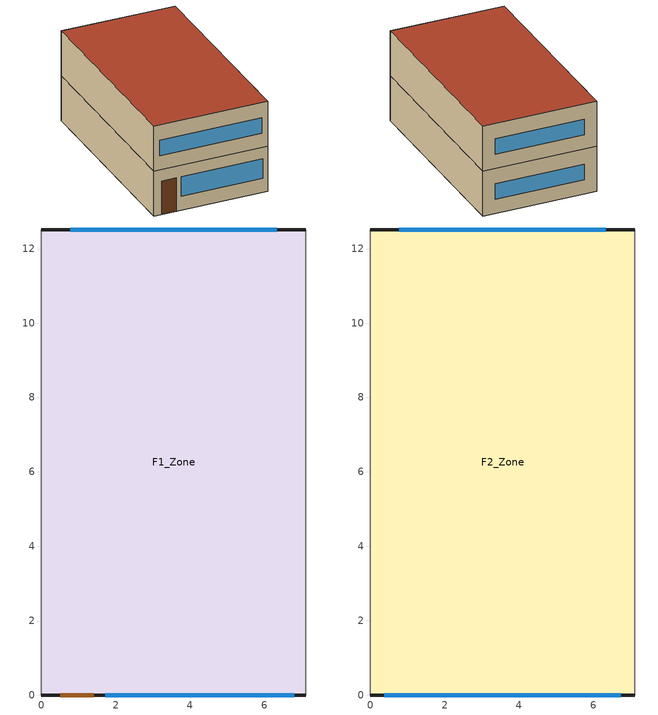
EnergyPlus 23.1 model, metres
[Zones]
F1_Zone
 floor ground (Slab): 0,12.5 7.1,12.5 7.1,0 0,0 z0
 wall outside (Exterior Wall): 0,0 7.1,0 / 7.1,12.5 0,12.5 z0:2.89
 wall adiabatic (Exterior Wall): 7.1,0 7.1,12.5 / 0,12.5 0,0 z0:2.89
 window (Window): 1.71,0 6.8,0 z0.9:2.15; 6.32,12.5 0.78,12.5 z0.9:1.9
 door (Exterior Door): 0.5,0 1.41,0 z0:2.13
F2_Zone
 floor to F1_Zone (Interior Floor): 0,12.5 7.1,12.5 7.1,0 0,0 z2.89
 wall outside (Exterior Wall): 0,0 7.1,0 / 7.1,12.5 0,12.5 z2.89:5.78
 wall adiabatic (Exterior Wall): 7.1,0 7.1,12.5 / 0,12.5 0,0 z2.89:5.78
 window (Window): 0.37,0 6.73,0 / 6.32,12.5 0.78,12.5 z3.79:4.79
 roof outside (Roof): 0,0 7.1,0 7.1,12.5 0,12.5 z5.78
[Building]
V24-rowhouse-houston: 0, Suburbs, 0.04, 0.4, FullExterior, 25, 6
[Site:Location]
Houston TX: 30, -95.37, -6, 29
[Site:GroundTemperature:BuildingSurface]
14.3, 15.4, 17.1, 19.2, 21, 22.5, 23.1, 23.1, 22.2, 19.2, 17.5, 15.3
[SizingPeriod:DesignDay]
Houston Bush Intercontinental Ann Htg 99.6% Condns DB: 1, 21, WinterDesignDay, -1.6, 0, DefaultMultipliers, , Wetbulb, -1.6, , , , , 100977, 2.8, 0, No, No, No, ASHRAEClearSky, , , , , 0
Houston Bush Intercontinental Ann Clg .4% Condns DB=>MWB: 7, 21, SummerDesignDay, 36, 10.1, DefaultMultipliers, , Wetbulb, 24.8, , , , , 100977, 3.5, 170, No, No, No, ASHRAETau, , , 0.499, 1.97
[Material]
Batt insulation 140mm: MediumRough, 0.14, 0.045, 12, 960, 0.9, 0.6, 0.6
Carpet pad 12mm: MediumRough, 0.0127, 0.06, 288, 1380, 0.9, 0.6, 0.6
Cast concrete 200mm: MediumRough, 0.2, 1.73, 2243, 837, 0.9, 0.6, 0.6
Gypsum board 13mm: MediumRough, 0.0127, 0.16, 800, 1090, 0.9, 0.6, 0.6
OSB sheathing 12mm: MediumRough, 0.0127, 0.12, 640, 1210, 0.9, 0.6, 0.6
Plywood 16mm: MediumRough, 0.0159, 0.12, 544, 1210, 0.9, 0.6, 0.6
Roof membrane 10mm: MediumRough, 0.0095, 0.16, 1121, 1460, 0.9, 0.6, 0.6
Stucco 25mm: MediumRough, 0.025, 0.72, 1856, 840, 0.9, 0.6, 0.6
XPS board 50mm: MediumRough, 0.05, 0.029, 35, 1400, 0.9, 0.6, 0.6
Door panel: MediumSmooth, 0.045, 0.15, 600, 1630, 0.9, 0.6, 0.6
[Construction]
Exterior Wall: Stucco 25mm, XPS board 50mm, OSB sheathing 12mm, Batt insulation 140mm, Gypsum board 13mm
Roof: Roof membrane 10mm, Plywood 16mm, Batt insulation 140mm, Gypsum board 13mm
Slab: Cast concrete 200mm, Carpet pad 12mm
Interior Floor: Cast concrete 200mm
Window: Glazing
Exterior Door: Door panel
[WindowMaterial:SimpleGlazingSystem]
Glazing: 2.8, 0.25, 0.57
[Zone]
F1_Zone; F2_Zone: 0, 0, 0, 0, 1, 1, autocalculate, autocalculate, autocalculate, , , Yes
[People]
F1_Zone People: F1_Zone, Occupancy Schedule, People, 1, , , 0.3, autocalculate, Activity Schedule
F2_Zone People: F2_Zone, Occupancy Schedule, People, 1, , , 0.3, autocalculate, Activity Schedule
[Lights]
F1_Zone Lights: F1_Zone, Lighting Schedule, Watts/Area, , 5.48, , 0, 0.42, 0.18
F2_Zone Lights: F2_Zone, Lighting Schedule, Watts/Area, , 5.48, , 0, 0.42, 0.18
[ElectricEquipment]
F1_Zone Equipment: F1_Zone, Equipment Schedule, Watts/Area, , 5.94, , 0, 0.5, 0
F2_Zone Equipment: F2_Zone, Equipment Schedule, Watts/Area, , 5.94, , 0, 0.5, 0
[ZoneInfiltration:DesignFlowRate]
F1_Zone Infiltration: F1_Zone, Always On, AirChanges/Hour, , , , 0.34, 1, 0, 0, 0
F2_Zone Infiltration: F2_Zone, Always On, AirChanges/Hour, , , , 0.34, 1, 0, 0, 0
[HVACTemplate:Thermostat]
Thermostat: Heating Setpoint, , Cooling Setpoint
[HVACTemplate:Zone:PTHP]
F1_Zone; F2_Zone: Thermostat, autosize, autosize, , , , Flow/Person, 0.00236, , , , , DrawThrough, 0.7, 75, 0.9, SingleSpeedDX, , autosize, autosize, 3.5, SingleSpeedDXHeatPump, , autosize, 3.08, -8, , , , , Electric, , autosize
[Schedule:Compact]
Occupancy Schedule: Fraction, Through: 12/31, For: Weekdays SummerDesignDay WinterDesignDay, Until: 07:00, 1, Until: 08:00, 0.5, Until: 09:00, 0.3, Until: 17:00, 0.2, Until: 18:00, 0.6, Until: 19:00, 0.8, Until: 22:00, 0.9, Until: 24:00, 1, For: Saturday, Until: 08:00, 1, Until: 22:00, 0.8, Until: 24:00, 1, For: Sunday Holidays AllOtherDays, Until: 08:00, 1, Until: 22:00, 0.8, Until: 24:00, 1
Lighting Schedule: Fraction, Through: 12/31, For: Weekdays SummerDesignDay WinterDesignDay, Until: 06:00, 0.05, Until: 07:00, 0.3, Until: 08:00, 0.4, Until: 09:00, 0.2, Until: 17:00, 0.1, Until: 18:00, 0.4, Until: 19:00, 0.6, Until: 21:00, 0.8, Until: 22:00, 0.6, Until: 23:00, 0.3, Until: 24:00, 0.1, For: Saturday, Until: 07:00, 0.05, Until: 09:00, 0.3, Until: 17:00, 0.2, Until: 18:00, 0.5, Until: 19:00, 0.7, Until: 21:00, 0.8, Until: 22:00, 0.6, Until: 23:00, 0.3, Until: 24:00, 0.1, For: Sunday Holidays AllOtherDays, Until: 07:00, 0.05, Until: 09:00, 0.3, Until: 17:00, 0.2, Until: 18:00, 0.5, Until: 19:00, 0.7, Until: 21:00, 0.8, Until: 22:00, 0.6, Until: 23:00, 0.3, Until: 24:00, 0.1
Equipment Schedule: Fraction, Through: 12/31, For: Weekdays SummerDesignDay WinterDesignDay, Until: 06:00, 0.3, Until: 07:00, 0.5, Until: 08:00, 0.6, Until: 09:00, 0.4, Until: 17:00, 0.3, Until: 18:00, 0.6, Until: 20:00, 0.8, Until: 21:00, 0.7, Until: 22:00, 0.6, Until: 23:00, 0.5, Until: 24:00, 0.4, For: Saturday, Until: 07:00, 0.3, Until: 22:00, 0.6, Until: 23:00, 0.5, Until: 24:00, 0.4, For: Sunday Holidays AllOtherDays, Until: 07:00, 0.3, Until: 22:00, 0.6, Until: 23:00, 0.5, Until: 24:00, 0.4
Activity Schedule: Any Number, Through: 12/31, For: AllDays, Until: 24:00, 120
Always On: Fraction, Through: 12/31, For: AllDays, Until: 24:00, 1
Heating Setpoint: Temperature, Through: 12/31, For: AllDays, Until: 24:00, 20.8
Cooling Setpoint: Temperature, Through: 12/31, For: AllDays, Until: 24:00, 24.3
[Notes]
source: assumed (half the monthly mean air temperature plus 9 C)
